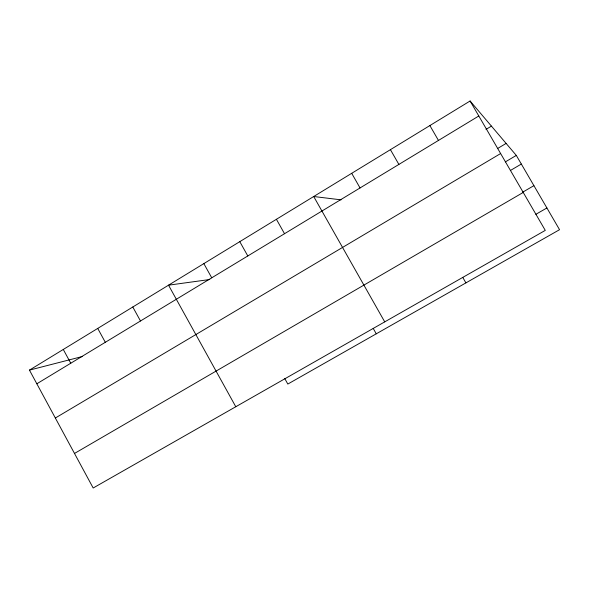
<?xml version="1.0" encoding="UTF-8"?>
<svg xmlns="http://www.w3.org/2000/svg" width="589" height="589" viewBox="0 0 589 589"><rect width="100%" height="100%" fill="white"/><g stroke="black" fill="none" stroke-linecap="round" stroke-linejoin="round"><path stroke-width="0.88" d="M470.096 100.999L545.281 230.387L93.18 488.001L29.45 370.12L470.096 100.999L516.31 155.415L559.55 229.695L287.822 384.057L284.73 378.521M36.835 383.792L478.805 115.989M486.013 129.389L491.432 126.127M497.58 148.509L506.12 143.422M55.344 418.013L500.628 153.545M505.369 161.887L516.31 155.415M510.376 170.501L521.331 164.051M522.899 192.051L533.906 185.653M74.494 453.449L523.231 192.434M535.843 214.322L546.901 207.969M29.45 370.12L82.6 356.448M209.772 279.51L168.528 285.179L235.784 406.741M341.068 199.848L313.701 196.512L384.727 321.874M429.874 125.567L438.459 140.432M390.419 149.665L398.886 164.419M462.74 277.36L465.914 282.889M351.699 173.306L360.048 187.95M373.198 328.382L376.268 333.816M276.41 219.292L284.524 233.708M239.789 241.659L247.8 255.965M203.838 263.614L211.738 277.809M132.805 307.002L140.491 320.983M97.73 328.426L105.313 342.297M63.281 349.461L70.768 363.229"/></g></svg>
